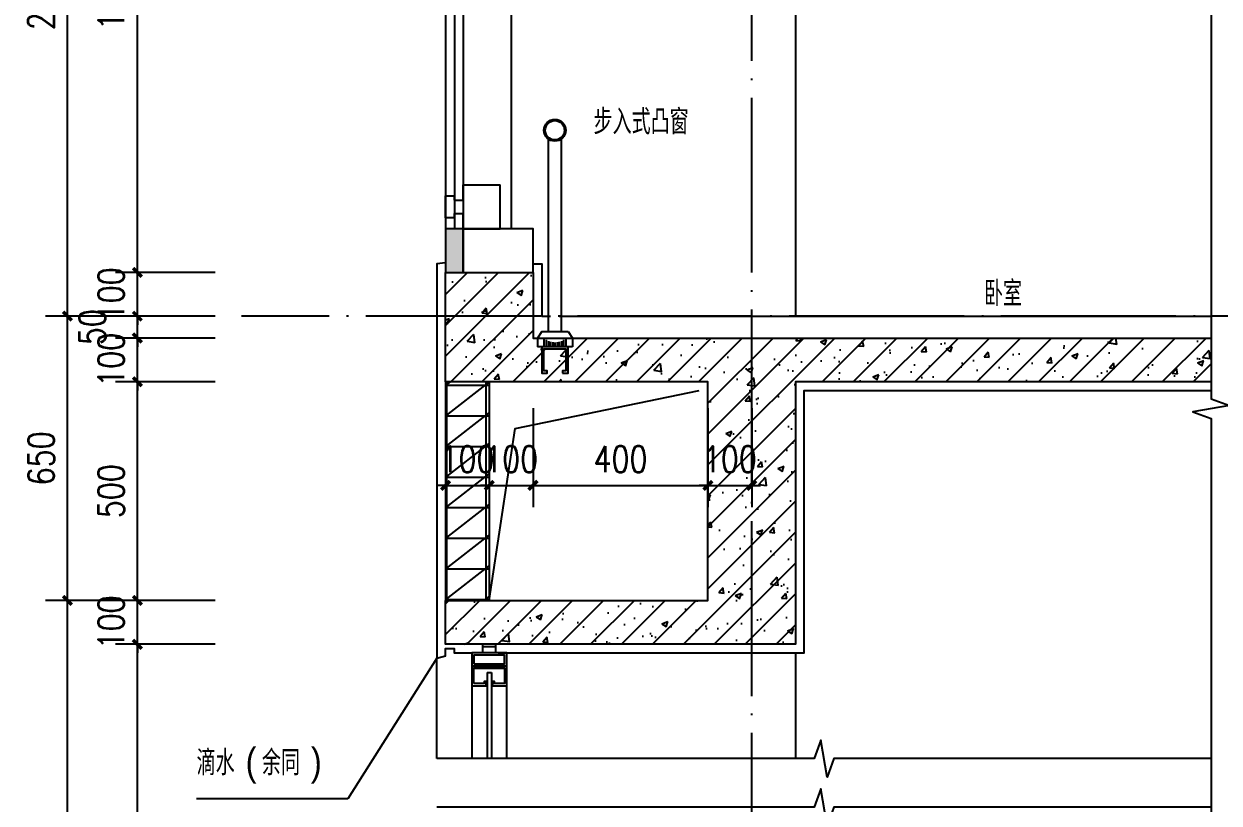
# Model space of a CAD drawing. Extents: x 718358 to 1668613, y -348838 to -159582.
# Drawn here: x 838626 to 841359, y -328865 to -327083 of the extents above; entities that cross this region are included whole.
import ezdxf

# ---------------------------------------------------------------- set-up
doc = ezdxf.new("R2010")
doc.units = 0
doc.header["$LTSCALE"] = 1000
doc.linetypes.add('DOTE', pattern=[2.42, 2, -0.2, 0.02, -0.2])
for name, color, linetype in [('建-可见线', 7, 'Continuous'), ('建-图例填充', 251, 'Continuous'), ('建-墙体', 2, 'Continuous'), ('建-家具', 251, 'Continuous'), ('建-尺寸', 73, 'Continuous'), ('建-引出', 3, 'Continuous'), ('建-房间名', 7, 'Continuous'), ('建-楼梯-护栏', 163, 'Continuous'), ('建-符号', 3, 'Continuous'), ('建-轮廓线', 7, 'Continuous'), ('建-轴网', 14, 'DOTE'), ('建-门窗剖', 4, 'Continuous'), ('建-阳台', 5, 'Continuous')]:
    doc.layers.add(name, color=color, linetype=linetype)
doc.styles.add('_TCH_DIM', font='gt单线西文.shx', dxfattribs={"width": 0.8, "bigfont": 'gt单线中文.shx'})
doc.styles.add('_TCH_SPACE', font='gt单线西文.shx', dxfattribs={"width": 0.8, "height": 5, "bigfont": 'gt单线中文.shx'})
doc.styles.add('DIM_FONT', font='SIMPLEX.shx', dxfattribs={"width": 0.8, "bigfont": 'GBCBIG.shx'})
doc.dimstyles.new('DIMN20', dxfattribs={"dimscale": 0.2, "dimtxt": 300, "dimasz": 100, "dimexe": 250, "dimexo": 300, "dimgap": 150, "dimtad": 1, "dimdec": 0, "dimzin": 0, "dimdsep": 46, "dimtxsty": 'DIM_FONT', "dimblk": 'ARCHTICK', "dimcen": 0.09, "dimdle": 1, "dimclrt": 7, "dimazin": 2, "dimtfac": 1, "dimtdec": 0, "dimtix": 1, "dimtmove": 2, "dimatfit": 3, "dimldrblk": 'ARCHTICK', "dimfxl": 1, "dimtolj": 1, "dimtzin": 0, "dimarcsym": 0})

# ---------------------------------------------------------------- blocks, each defined once
blk = doc.blocks.new('3daf')
at = {"layer": '建-门窗剖'}
for p, q in [((465603.3, 73038.2), (465573.3, 73038.2)), ((465573.3, 73018.2), (465573.3, 73038.2)), ((465573.3, 73033.2), (465603.3, 73033.2)), ((465603.3, 73018.2), (465603.3, 73038.2))]:
    blk.add_line(p, q, dxfattribs=at)
for points in [[(465548.3, 72988.2), (465628.3, 72988.2), (465628.3, 73018.2), (465548.3, 73018.2)], [(465553.3, 72948.2), (465553.3, 72983.2), (465623.3, 72983.2), (465623.3, 72948.2), (465600.3, 72948.2), (465600.3, 72953.2), (465595.3, 72953.2), (465595.3, 72943.2), (465628.3, 72943.2), (465628.3, 72988.2), (465548.3, 72988.2), (465548.3, 72943.2), (465581.3, 72943.2), (465581.3, 72953.2), (465576.3, 72953.2), (465576.3, 72948.2)], [(465553.3, 72993.2), (465623.3, 72993.2), (465623.3, 73013.2), (465553.3, 73013.2)]]:
    blk.add_lwpolyline(points, close=True, dxfattribs=at)
blk = doc.blocks.new('fhgghggdsgd')
at = {"layer": '建-门窗剖'}
for p, q in [((840306.7, -328566.4), (840306.7, -328763.1)), ((840306.7, -328566.4), (840316.7, -328566.4)), ((840316.7, -328566.4), (840316.7, -328763.1)), ((840271.7, -328596.4), (840271.7, -328763.1)), ((840351.7, -328763.1), (840351.7, -328596.4))]:
    blk.add_line(p, q, dxfattribs=at)
at = {"layer": '建-阳台'}
blk.add_blockref('3daf', (374723.3, -401539.6), dxfattribs=at)
blk = doc.blocks.new('A$C0EF32F18')
at = {"layer": '建-门窗剖'}
for p, q in [((0, 40), (0, 125)), ((100, 40), (100, 125)), ((35, 20), (35, 40)), ((65, 20), (65, 40)), ((25, 0), (25, 20)), ((75, 20), (75, 0))]:
    blk.add_line(p, q, dxfattribs=at)
for points in [[(100, 125), (0, 125)], [(35, 40), (0, 40)], [(100, 40), (65, 40)], [(35, 20), (25, 20)], [(75, 20), (65, 20)], [(75, 0), (25, 0)]]:
    blk.add_lwpolyline(points, dxfattribs=at)
blk = doc.blocks.new('GDHDGSDF')
blk.add_hatch(color=256).paths.add_polyline_path([(834798.9, -327630.7), (834838.9, -327630.7), (834838.9, -327530.7), (834798.9, -327530.7)])
at = {"layer": '建-门窗剖'}
blk.add_line((834948.9, -326891.7), (834948.9, -327530.7), dxfattribs=at)
for points in [[(834798.9, -326891.7), (834798.9, -327630.7)], [(834818.9, -326891.7), (834818.9, -327530.7)], [(834838.9, -326891.7), (834838.9, -327630.7)], [(834838.9, -327630.7), (834998.9, -327630.7), (834998.9, -327530.7), (834838.9, -327530.7), (834838.9, -327630.7)]]:
    blk.add_lwpolyline(points, dxfattribs=at)
blk.add_lwpolyline([(834798.9, -327630.7), (834838.9, -327630.7), (834838.9, -327530.7), (834798.9, -327530.7)], close=True, dxfattribs=at)
at = {"layer": '建-门窗剖', "rotation": 270}
blk.add_blockref('A$C0EF32F18', (834798.9, -327430.7), dxfattribs=at)
blk = doc.blocks.new('A$C7DA27D25')
for p, q in [((25, 95), (25, 535)), ((55, 95), (55, 535)), ((10, 95), (0, 80)), ((10, 95), (70, 95)), ((70, 95), (80, 80)), ((0, 80), (0, 60)), ((0, 80), (80, 80)), ((80, 60), (0, 60)), ((15, 80), (15, 60)), ((15, 75), (15, 70)), ((15, 65), (15, 60)), ((20, 76.1), (20, 60)), ((25, 73.2), (25, 60)), ((30, 71.3), (30, 60)), ((35, 70.2), (35, 60)), ((40, 69.9), (40, 60)), ((45, 70.2), (45, 60)), ((50, 71.3), (50, 60)), ((55, 73.2), (55, 60)), ((60, 76.1), (60, 60)), ((65, 80), (65, 60)), ((65, 75), (65, 70)), ((65, 65), (65, 60)), ((80, 80), (80, 60))]:
    blk.add_line(p, q)
blk.add_lwpolyline([(57.5, 0), (70, 0), (70, 60), (10, 60), (10, 0), (22.5, 0), (22.5, 5), (15, 5), (15, 55), (65, 55), (65, 5), (57.5, 5)], close=True)
for radius in [25, 22]:
    blk.add_circle((40, 555), radius)
blk = doc.blocks.new('_ArchTick')
at = {"color": 0, "linetype": 'ByBlock', "const_width": 0.4}
blk.add_lwpolyline([(-0.5, -0.5), (0.5, 0.5)], dxfattribs=at)
blk = doc.blocks.new('*D1359')
at = {"layer": 'Defpoints', "color": 0, "transparency": 16777216}
for p in [(838885.6, -328501.5), (839123.4, -328501.5), (839123.4, -329816.5)]:
    blk.add_point(p, dxfattribs=at)
at = {"layer": '建-尺寸', "color": 0, "lineweight": -2, "transparency": 16777216}
for p, q in [((839063.4, -328501.5), (838835.6, -328501.5)), ((838885.6, -329816.7), (838885.6, -328501.3)), ((839063.4, -329816.5), (838835.6, -329816.5))]:
    blk.add_line(p, q, dxfattribs=at)
at = {"layer": '建-尺寸', "color": 0, "lineweight": -2, "transparency": 16777216, "xscale": 20, "yscale": 20, "zscale": 20}
for p, rotation in [((838885.6, -328501.5), 90), ((838885.6, -329816.5), 270)]:
    blk.add_blockref('_ArchTick', p, dxfattribs=dict(at, rotation=rotation))
at = {"layer": '建-尺寸', "color": 7, "transparency": 16777216, "insert": (838825.6, -329159), "char_height": 60, "attachment_point": 5, "rotation": 90, "style": 'DIM_FONT'}
blk.add_mtext('\\A1;1950', dxfattribs=at)
blk = doc.blocks.new('*D1360')
at = {"layer": 'Defpoints', "color": 0, "transparency": 16777216}
for p in [(838885.6, -328401.5), (839123.4, -328401.5), (839123.4, -328501.5)]:
    blk.add_point(p, dxfattribs=at)
at = {"layer": '建-尺寸', "color": 0, "lineweight": -2, "transparency": 16777216}
for p, q in [((839063.4, -328401.5), (838835.6, -328401.5)), ((838885.6, -328401.5), (838885.6, -328381.5)), ((838885.6, -328501.5), (838885.6, -328401.5)), ((839063.4, -328501.5), (838835.6, -328501.5)), ((838885.6, -328501.5), (838885.6, -328521.5))]:
    blk.add_line(p, q, dxfattribs=at)
at = {"layer": '建-尺寸', "color": 0, "lineweight": -2, "transparency": 16777216, "xscale": 20, "yscale": 20, "zscale": 20}
for p, rotation in [((838885.6, -328401.5), 270), ((838885.6, -328501.5), 90)]:
    blk.add_blockref('_ArchTick', p, dxfattribs=dict(at, rotation=rotation))
at = {"layer": '建-尺寸', "color": 7, "transparency": 16777216, "insert": (838825.6, -328451.5), "char_height": 60, "attachment_point": 5, "rotation": 90, "style": 'DIM_FONT'}
blk.add_mtext('\\A1;100', dxfattribs=at)
blk = doc.blocks.new('*D1361')
at = {"layer": 'Defpoints', "color": 0, "transparency": 16777216}
for p in [(838885.6, -327901.5), (839123.4, -327901.5), (839123.4, -328401.5)]:
    blk.add_point(p, dxfattribs=at)
at = {"layer": '建-尺寸', "color": 0, "lineweight": -2, "transparency": 16777216}
for p, q in [((839063.4, -327901.5), (838835.6, -327901.5)), ((838885.6, -328401.7), (838885.6, -327901.3)), ((839063.4, -328401.5), (838835.6, -328401.5))]:
    blk.add_line(p, q, dxfattribs=at)
at = {"layer": '建-尺寸', "color": 0, "lineweight": -2, "transparency": 16777216, "xscale": 20, "yscale": 20, "zscale": 20}
for p, rotation in [((838885.6, -327901.5), 90), ((838885.6, -328401.5), 270)]:
    blk.add_blockref('_ArchTick', p, dxfattribs=dict(at, rotation=rotation))
at = {"layer": '建-尺寸', "color": 7, "transparency": 16777216, "insert": (838825.6, -328151.5), "char_height": 60, "attachment_point": 5, "rotation": 90, "style": 'DIM_FONT'}
blk.add_mtext('\\A1;500', dxfattribs=at)
blk = doc.blocks.new('*D1362')
at = {"layer": 'Defpoints', "color": 0, "transparency": 16777216}
for p in [(838885.6, -327801.4), (839123.4, -327801.4), (839123.4, -327901.5)]:
    blk.add_point(p, dxfattribs=at)
at = {"layer": '建-尺寸', "color": 0, "lineweight": -2, "transparency": 16777216}
for p, q in [((838885.6, -327801.4), (838885.6, -327781.4)), ((839063.4, -327801.4), (838835.6, -327801.4)), ((838885.6, -327901.5), (838885.6, -327801.4)), ((839063.4, -327901.5), (838835.6, -327901.5)), ((838885.6, -327901.5), (838885.6, -327921.5))]:
    blk.add_line(p, q, dxfattribs=at)
at = {"layer": '建-尺寸', "color": 0, "lineweight": -2, "transparency": 16777216, "xscale": 20, "yscale": 20, "zscale": 20}
for p, rotation in [((838885.6, -327801.4), 270), ((838885.6, -327901.5), 90)]:
    blk.add_blockref('_ArchTick', p, dxfattribs=dict(at, rotation=rotation))
at = {"layer": '建-尺寸', "color": 7, "transparency": 16777216, "insert": (838825.6, -327851.4), "char_height": 60, "attachment_point": 5, "rotation": 90, "style": 'DIM_FONT'}
blk.add_mtext('\\A1;100', dxfattribs=at)
blk = doc.blocks.new('*D1363')
at = {"layer": 'Defpoints', "color": 0, "transparency": 16777216}
for p in [(838885.6, -327751.5), (839123.4, -327751.5), (839123.4, -327801.4)]:
    blk.add_point(p, dxfattribs=at)
at = {"layer": '建-尺寸', "color": 0, "lineweight": -2, "transparency": 16777216}
for p, q in [((838885.6, -327751.5), (838885.6, -327731.5)), ((839063.4, -327751.5), (838835.6, -327751.5)), ((838885.6, -327801.4), (838885.6, -327751.5)), ((839063.4, -327801.4), (838835.6, -327801.4)), ((838885.6, -327801.4), (838885.6, -327821.4))]:
    blk.add_line(p, q, dxfattribs=at)
at = {"layer": '建-尺寸', "color": 0, "lineweight": -2, "transparency": 16777216, "xscale": 20, "yscale": 20, "zscale": 20}
for p, rotation in [((838885.6, -327751.5), 270), ((838885.6, -327801.4), 90)]:
    blk.add_blockref('_ArchTick', p, dxfattribs=dict(at, rotation=rotation))
at = {"layer": '建-尺寸', "color": 7, "transparency": 16777216, "insert": (838782.6, -327776.4), "char_height": 60, "attachment_point": 5, "rotation": 90, "style": 'DIM_FONT'}
blk.add_mtext('\\A1;50', dxfattribs=at)
blk = doc.blocks.new('*D1364')
at = {"layer": 'Defpoints', "color": 0, "transparency": 16777216}
for p in [(838885.6, -327651.4), (839123.4, -327651.4), (839123.4, -327751.5)]:
    blk.add_point(p, dxfattribs=at)
at = {"layer": '建-尺寸', "color": 0, "lineweight": -2, "transparency": 16777216}
for p, q in [((838885.6, -327651.4), (838885.6, -327631.4)), ((839063.4, -327651.4), (838835.6, -327651.4)), ((838885.6, -327751.5), (838885.6, -327651.4)), ((839063.4, -327751.5), (838835.6, -327751.5)), ((838885.6, -327751.5), (838885.6, -327771.5))]:
    blk.add_line(p, q, dxfattribs=at)
at = {"layer": '建-尺寸', "color": 0, "lineweight": -2, "transparency": 16777216, "xscale": 20, "yscale": 20, "zscale": 20}
for p, rotation in [((838885.6, -327651.4), 270), ((838885.6, -327751.5), 90)]:
    blk.add_blockref('_ArchTick', p, dxfattribs=dict(at, rotation=rotation))
at = {"layer": '建-尺寸', "color": 7, "transparency": 16777216, "insert": (838825.6, -327701.4), "char_height": 60, "attachment_point": 5, "rotation": 90, "style": 'DIM_FONT'}
blk.add_mtext('\\A1;100', dxfattribs=at)
blk = doc.blocks.new('*D1365')
at = {"layer": 'Defpoints', "color": 0, "transparency": 16777216}
for p in [(838885.6, -326379), (839123.4, -326379), (839123.4, -327651.4)]:
    blk.add_point(p, dxfattribs=at)
at = {"layer": '建-尺寸', "color": 0, "lineweight": -2, "transparency": 16777216}
for p, q in [((839063.4, -326379), (838835.6, -326379)), ((838885.6, -327651.6), (838885.6, -326378.8)), ((839063.4, -327651.4), (838835.6, -327651.4))]:
    blk.add_line(p, q, dxfattribs=at)
at = {"layer": '建-尺寸', "color": 0, "lineweight": -2, "transparency": 16777216, "xscale": 20, "yscale": 20, "zscale": 20}
for p, rotation in [((838885.6, -326379), 90), ((838885.6, -327651.4), 270)]:
    blk.add_blockref('_ArchTick', p, dxfattribs=dict(at, rotation=rotation))
at = {"layer": '建-尺寸', "color": 7, "transparency": 16777216, "insert": (838825.6, -327015.2), "char_height": 60, "attachment_point": 5, "rotation": 90, "style": 'DIM_FONT'}
blk.add_mtext('\\A1;1950', dxfattribs=at)
blk = doc.blocks.new('*D1392')
at = {"layer": 'Defpoints', "color": 0, "transparency": 16777216}
for p in [(839590.2, -327901.4), (839690.2, -327901.4), (839690.2, -328138.4)]:
    blk.add_point(p, dxfattribs=at)
at = {"layer": '建-尺寸', "color": 0, "lineweight": -2, "transparency": 16777216}
for p, q in [((839590.2, -327961.4), (839590.2, -328188.4)), ((839690.2, -327961.4), (839690.2, -328188.4)), ((839590.2, -328138.4), (839570.2, -328138.4)), ((839590.2, -328138.4), (839690.2, -328138.4)), ((839690.2, -328138.4), (839710.2, -328138.4))]:
    blk.add_line(p, q, dxfattribs=at)
at = {"layer": '建-尺寸', "color": 0, "lineweight": -2, "transparency": 16777216, "xscale": 20, "yscale": 20, "zscale": 20}
blk.add_blockref('_ArchTick', (839590.2, -328138.4), dxfattribs=at)
at = {"layer": '建-尺寸', "color": 0, "lineweight": -2, "transparency": 16777216, "xscale": 20, "yscale": 20, "zscale": 20, "rotation": 180}
blk.add_blockref('_ArchTick', (839690.2, -328138.4), dxfattribs=at)
at = {"layer": '建-尺寸', "color": 7, "transparency": 16777216, "insert": (839640.2, -328078.4), "char_height": 60, "attachment_point": 5, "style": 'DIM_FONT'}
blk.add_mtext('\\A1;100', dxfattribs=at)
blk = doc.blocks.new('*D1393')
at = {"layer": 'Defpoints', "color": 0, "transparency": 16777216}
for p in [(839690.2, -327901.4), (839790.2, -327901.4), (839790.2, -328138.4)]:
    blk.add_point(p, dxfattribs=at)
at = {"layer": '建-尺寸', "color": 0, "lineweight": -2, "transparency": 16777216}
for p, q in [((839690.2, -327961.4), (839690.2, -328188.4)), ((839790.2, -327961.4), (839790.2, -328188.4)), ((839690.2, -328138.4), (839670.2, -328138.4)), ((839690.2, -328138.4), (839790.2, -328138.4)), ((839790.2, -328138.4), (839810.2, -328138.4))]:
    blk.add_line(p, q, dxfattribs=at)
at = {"layer": '建-尺寸', "color": 0, "lineweight": -2, "transparency": 16777216, "xscale": 20, "yscale": 20, "zscale": 20}
blk.add_blockref('_ArchTick', (839690.2, -328138.4), dxfattribs=at)
at = {"layer": '建-尺寸', "color": 0, "lineweight": -2, "transparency": 16777216, "xscale": 20, "yscale": 20, "zscale": 20, "rotation": 180}
blk.add_blockref('_ArchTick', (839790.2, -328138.4), dxfattribs=at)
at = {"layer": '建-尺寸', "color": 7, "transparency": 16777216, "insert": (839740.2, -328078.4), "char_height": 60, "attachment_point": 5, "style": 'DIM_FONT'}
blk.add_mtext('\\A1;100', dxfattribs=at)
blk = doc.blocks.new('*D1394')
at = {"layer": 'Defpoints', "color": 0, "transparency": 16777216}
for p in [(839790.2, -327901.4), (840190.2, -327901.4), (840190.2, -328138.4)]:
    blk.add_point(p, dxfattribs=at)
at = {"layer": '建-尺寸', "color": 0, "lineweight": -2, "transparency": 16777216}
for p, q in [((839790.2, -327961.4), (839790.2, -328188.4)), ((840190.2, -327961.4), (840190.2, -328188.4)), ((839790, -328138.4), (840190.4, -328138.4))]:
    blk.add_line(p, q, dxfattribs=at)
at = {"layer": '建-尺寸', "color": 0, "lineweight": -2, "transparency": 16777216, "xscale": 20, "yscale": 20, "zscale": 20, "rotation": 180}
blk.add_blockref('_ArchTick', (839790.2, -328138.4), dxfattribs=at)
at = {"layer": '建-尺寸', "color": 0, "lineweight": -2, "transparency": 16777216, "xscale": 20, "yscale": 20, "zscale": 20}
blk.add_blockref('_ArchTick', (840190.2, -328138.4), dxfattribs=at)
at = {"layer": '建-尺寸', "color": 7, "transparency": 16777216, "insert": (839990.2, -328078.4), "char_height": 60, "attachment_point": 5, "style": 'DIM_FONT'}
blk.add_mtext('\\A1;400', dxfattribs=at)
blk = doc.blocks.new('*D1395')
at = {"layer": 'Defpoints', "color": 0, "transparency": 16777216}
for p in [(840190.2, -327901.4), (840290.3, -327901.4), (840290.3, -328138.4)]:
    blk.add_point(p, dxfattribs=at)
at = {"layer": '建-尺寸', "color": 0, "lineweight": -2, "transparency": 16777216}
for p, q in [((840190.2, -327961.4), (840190.2, -328188.4)), ((840290.3, -327961.4), (840290.3, -328188.4)), ((840190.2, -328138.4), (840170.2, -328138.4)), ((840190.2, -328138.4), (840290.3, -328138.4)), ((840290.3, -328138.4), (840310.3, -328138.4))]:
    blk.add_line(p, q, dxfattribs=at)
at = {"layer": '建-尺寸', "color": 0, "lineweight": -2, "transparency": 16777216, "xscale": 20, "yscale": 20, "zscale": 20}
blk.add_blockref('_ArchTick', (840190.2, -328138.4), dxfattribs=at)
at = {"layer": '建-尺寸', "color": 0, "lineweight": -2, "transparency": 16777216, "xscale": 20, "yscale": 20, "zscale": 20, "rotation": 180}
blk.add_blockref('_ArchTick', (840290.3, -328138.4), dxfattribs=at)
at = {"layer": '建-尺寸', "color": 7, "transparency": 16777216, "insert": (840240.3, -328078.4), "char_height": 60, "attachment_point": 5, "style": 'DIM_FONT'}
blk.add_mtext('\\A1;100', dxfattribs=at)
blk = doc.blocks.new('*D1401')
at = {"layer": 'Defpoints', "color": 0, "transparency": 16777216}
for p in [(838725.6, -328401.5), (839123.4, -328401.5), (839123.4, -329916.5)]:
    blk.add_point(p, dxfattribs=at)
at = {"layer": '建-尺寸', "color": 0, "lineweight": -2, "transparency": 16777216}
for p, q in [((839063.4, -328401.5), (838675.6, -328401.5)), ((838725.6, -329916.7), (838725.6, -328401.3)), ((839063.4, -329916.5), (838675.6, -329916.5))]:
    blk.add_line(p, q, dxfattribs=at)
at = {"layer": '建-尺寸', "color": 0, "lineweight": -2, "transparency": 16777216, "xscale": 20, "yscale": 20, "zscale": 20}
for p, rotation in [((838725.6, -328401.5), 90), ((838725.6, -329916.5), 270)]:
    blk.add_blockref('_ArchTick', p, dxfattribs=dict(at, rotation=rotation))
at = {"layer": '建-尺寸', "color": 7, "transparency": 16777216, "insert": (838665.6, -329159), "char_height": 60, "attachment_point": 5, "rotation": 90, "style": 'DIM_FONT'}
blk.add_mtext('\\A1;2150', dxfattribs=at)
blk = doc.blocks.new('*D1402')
at = {"layer": 'Defpoints', "color": 0, "transparency": 16777216}
for p in [(838725.6, -327751.4), (839123.4, -327751.4), (839123.4, -328401.5)]:
    blk.add_point(p, dxfattribs=at)
at = {"layer": '建-尺寸', "color": 0, "lineweight": -2, "transparency": 16777216}
for p, q in [((839063.4, -327751.4), (838675.6, -327751.4)), ((838725.6, -328401.7), (838725.6, -327751.2)), ((839063.4, -328401.5), (838675.6, -328401.5))]:
    blk.add_line(p, q, dxfattribs=at)
at = {"layer": '建-尺寸', "color": 0, "lineweight": -2, "transparency": 16777216, "xscale": 20, "yscale": 20, "zscale": 20}
for p, rotation in [((838725.6, -327751.4), 90), ((838725.6, -328401.5), 270)]:
    blk.add_blockref('_ArchTick', p, dxfattribs=dict(at, rotation=rotation))
at = {"layer": '建-尺寸', "color": 7, "transparency": 16777216, "insert": (838665.6, -328076.4), "char_height": 60, "attachment_point": 5, "rotation": 90, "style": 'DIM_FONT'}
blk.add_mtext('\\A1;650', dxfattribs=at)
blk = doc.blocks.new('*D1403')
at = {"layer": 'Defpoints', "color": 0, "transparency": 16777216}
for p in [(838725.6, -326279), (839123.4, -326279), (839123.4, -327751.4)]:
    blk.add_point(p, dxfattribs=at)
at = {"layer": '建-尺寸', "color": 0, "lineweight": -2, "transparency": 16777216}
for p, q in [((839063.4, -326279), (838675.6, -326279)), ((838725.6, -327751.6), (838725.6, -326278.8)), ((839063.4, -327751.4), (838675.6, -327751.4))]:
    blk.add_line(p, q, dxfattribs=at)
at = {"layer": '建-尺寸', "color": 0, "lineweight": -2, "transparency": 16777216, "xscale": 20, "yscale": 20, "zscale": 20}
for p, rotation in [((838725.6, -326279), 90), ((838725.6, -327751.4), 270)]:
    blk.add_blockref('_ArchTick', p, dxfattribs=dict(at, rotation=rotation))
at = {"layer": '建-尺寸', "color": 7, "transparency": 16777216, "insert": (838665.6, -327015.2), "char_height": 60, "attachment_point": 5, "rotation": 90, "style": 'DIM_FONT'}
blk.add_mtext('\\A1;2150', dxfattribs=at)

msp = doc.modelspace()

# ---------------------------------------------------------------- hatches: boundary and pattern name
at = {"layer": '建-图例填充'}
h = msp.add_hatch(dxfattribs=at)
h.set_pattern_fill('钢筋混凝土', color=256, scale=20, style=0)
h.set_pattern_definition([(45, (0, 0), (-35.355339, 35.355339), []), (50, (0, 0), (143.452037, -12.550427), [15, -165]), (355, (0, 0), (-27.750267, 150.438427), [12, -132]), (100.4514, (11.95, -1.05), (115.701876, 137.887908), [12.748038, -140.228422]), (46.1842, (0, 40), (213.44821, -33.103803), [22.5, -247.5]), (96.6356, (17.79, 37.24), (186.93254, 194.823574), [19.12206, -210.3426]), (351.1842, (0, 40), (186.93239, 194.82372), [18, -198]), (21, (20, 30), (119.38141, -80.523778), [15, -165]), (326, (20, 30), (48.663066, 145.03001), [12, -132]), (71.4514, (29.95, 23.29), (168.044526, 64.5061), [12.748038, -140.228422]), (37.5, (0, 0), (2.431971, 66.5787708), [0, -130.4, 0, -134, 0, -132.5]), (7.5, (0, 0), (52.6139075, 78.8823424), [0, -76.4, 0, -127.4, 0, -50.5]), (327.5, (-44.6, 0), (106.7644872, -4.5109743), [0, -50, 0, -156, 0, -207]), (317.5, (-64.6, 0), (116.637234, 20.020996), [0, -65, 0, -103.6, 0, -147])])
h.paths.add_polyline_path([(840390.2, -327901.4), (841340.6, -327901.4), (841340.6, -327801.4), (839880.2, -327801.4), (839880.2, -327821.4), (839870.2, -327821.4), (839870.2, -327881.4), (839857.7, -327881.4), (839857.7, -327876.4), (839865.2, -327876.4), (839865.2, -327826.4), (839815.2, -327826.4), (839815.2, -327876.4), (839822.7, -327876.4), (839822.7, -327881.4), (839810.2, -327881.4), (839810.2, -327821.4), (839800.2, -327821.4), (839800.2, -327801.4), (839790.2, -327801.4), (839790.2, -327651.4), (839630.2, -327651.4), (839590.2, -327651.4), (839590.2, -327901.4), (840190.2, -327901.4), (840190.2, -328401.4), (839590.2, -328401.4), (839590.2, -328501.4), (840390.2, -328501.4)])
h = msp.add_hatch(dxfattribs=at)
h.set_pattern_fill('空心砖', color=256, scale=20, style=0)
h.set_pattern_definition([(0, (-322566.92, 27970.75), (0, 70), []), (37.875, (-322486.92, 27970.75), (-33.9230555, 43.6153314), []), (90, (-322486.92, 27970.75), (-90, 6e-15), [])])
h.paths.add_polyline_path([(839690.2, -327901.4), (839590.2, -327901.4), (839590.2, -328401.4), (839690.2, -328401.4)])

# ---------------------------------------------------------------- linework, layer by layer
at = {"layer": '建-可见线'}
for points in [[(839590.2, -327629.1), (839570.2, -327631.4), (839570.2, -328533.1), (839590.2, -328528), (839590.2, -328521.4), (839590.2, -328511.4), (839610.2, -328511.4), (839610.2, -328521.4), (839650.2, -328521.4)], [(839790.2, -327631.4), (839810.2, -327631.4), (839810.2, -327751.4), (839830.2, -327751.4)], [(839850.2, -327751.4), (841340.6, -327751.4)], [(839710.2, -328521.4), (840410.2, -328521.4), (840410.2, -327921.4), (841340.6, -327921.4)]]:
    msp.add_lwpolyline(points, dxfattribs=at)
at = {"layer": '建-图例填充'}
msp.add_lwpolyline([(839690.2, -328401.4), (839749.2, -328008.4), (840170.2, -327921.4)], dxfattribs=at)
at = {"layer": '建-墙体'}
for p, q in [((839590.2, -327901.4), (839590.2, -328401.4)), ((839690.2, -327901.4), (839690.2, -328401.4))]:
    msp.add_line(p, q, dxfattribs=at)
for points in [[(841340.6, -327901.4), (840390.2, -327901.4), (840390.2, -328501.4), (839590.2, -328501.4), (839590.2, -328401.4), (840190.2, -328401.4), (840190.2, -327901.4), (839590.2, -327901.4), (839590.2, -327651.4), (839790.2, -327651.4), (839790.2, -327801.4), (839810.2, -327801.4)], [(839870.2, -327801.4), (841340.6, -327801.4)]]:
    msp.add_lwpolyline(points, dxfattribs=at)
at = {"layer": '建-引出'}
for p, q in [((839570.2, -328533.1), (839367.1, -328855.1)), ((839367.1, -328855.1), (839021, -328855.1))]:
    msp.add_line(p, q, dxfattribs=at)
at = {"layer": '建-符号'}
for points in [[(841340.6, -320529.5), (841340.6, -327940.2), (841382.6, -327955.5), (841298.6, -327970.3), (841340.6, -327985.2), (841340.6, -335395.9)], [(841341, -328763.1), (840478.3, -328763.1), (840463, -328805.1), (840448.2, -328721.1), (840433.3, -328763.1), (839570.6, -328763.1)], [(841341, -328874.4), (840478.3, -328874.4), (840463, -328916.4), (840448.2, -328832.4), (840433.3, -328874.4), (839570.6, -328874.4)]]:
    msp.add_lwpolyline(points, dxfattribs=at)
at = {"layer": '建-轮廓线', "color": 253}
for p, q in [((840390.2, -326796.4), (840390.2, -327751.4)), ((839570.2, -328763.1), (839570.2, -328533.1)), ((840390.2, -328521.4), (840390.2, -328763.1))]:
    msp.add_line(p, q, dxfattribs=at)
at = {"layer": '建-轴网', "ltscale": 0.2}
for p, q in [((840290.3, -335395.9), (840290.3, -320766)), ((843196, -327751.4), (839123.4, -327751.5))]:
    msp.add_line(p, q, dxfattribs=at)

# ---------------------------------------------------------------- block references
at = {"layer": '建-可见线'}
msp.add_blockref('fhgghggdsgd', (-621.4, 0), dxfattribs=at)
at = {"layer": '建-家具'}
msp.add_blockref('GDHDGSDF', (4791.4, -20.7), dxfattribs=at)
at = {"layer": '建-楼梯-护栏'}
msp.add_blockref('A$C7DA27D25', (839800.2, -327881.4), dxfattribs=at)

# ---------------------------------------------------------------- texts
at = {"layer": '建-引出', "style": '_TCH_DIM'}
for s, height, width, p in [('滴水', 57.32, 0.8, (839021, -328801.1)), ('(', 63, 0.888889, (839133, -328801.1)), ('余同', 57.32, 0.8, (839170.3, -328801.1)), (')', 63, 0.888889, (839282.3, -328801.1))]:
    msp.add_text(s, height=height, dxfattribs=dict(at, width=width)).set_placement(p)
at = {"layer": '建-房间名', "style": '_TCH_SPACE', "width": 0.8}
for s, p in [('步入式凸窗', (839928.4, -327335.8)), ('卧室', (840821.1, -327728.2))]:
    msp.add_text(s, height=57.32, dxfattribs=at).set_placement(p)

# ---------------------------------------------------------------- dimensions: what is measured, and where the dimension line sits
at = {"layer": '建-尺寸'}
for p1, p2, distance, text, picture, middle in [((839123.4, -327751.4), (839123.4, -326279), 397.9, '2150', '*D1403', (838665.6, -327015.2)), ((839123.4, -327651.4), (839123.4, -326379), 237.9, '1950', '*D1365', (838825.6, -327015.2)), ((839123.4, -329916.5), (839123.4, -328401.5), 397.9, '2150', '*D1401', (838665.6, -329159)), ((839123.4, -329816.5), (839123.4, -328501.5), 237.9, '1950', '*D1359', (838825.6, -329159))]:
    dim = msp.add_aligned_dim(p1=p1, p2=p2, distance=distance, text=text, dimstyle='DIMN20', dxfattribs=at)
    dim.commit()
    dim.dimension.update_dxf_attribs({"geometry": picture, "text_midpoint": middle})
for p1, p2, distance, picture, middle in [((839123.4, -327751.5), (839123.4, -327651.4), 237.9, '*D1364', (838825.6, -327701.4)), ((839123.4, -328401.5), (839123.4, -327751.4), 397.9, '*D1402', (838665.6, -328076.4)), ((839123.4, -327901.5), (839123.4, -327801.4), 237.9, '*D1362', (838825.6, -327851.4)), ((839123.4, -328401.5), (839123.4, -327901.5), 237.9, '*D1361', (838825.6, -328151.5)), ((839590.2, -327901.4), (839690.2, -327901.4), -237, '*D1392', (839640.2, -328078.4)), ((839690.2, -327901.4), (839790.2, -327901.4), -237, '*D1393', (839740.2, -328078.4)), ((839790.2, -327901.4), (840190.2, -327901.4), -237, '*D1394', (839990.2, -328078.4)), ((840190.2, -327901.4), (840290.3, -327901.4), -237, '*D1395', (840240.3, -328078.4)), ((839123.4, -328501.5), (839123.4, -328401.5), 237.9, '*D1360', (838825.6, -328451.5))]:
    dim = msp.add_aligned_dim(p1=p1, p2=p2, distance=distance, dimstyle='DIMN20', dxfattribs=at)
    dim.commit()
    dim.dimension.update_dxf_attribs({"geometry": picture, "text_midpoint": middle})
dim = msp.add_linear_dim(base=(838885.6, -327751.5), p1=(839123.4, -327801.4), p2=(839123.4, -327751.5), angle=90, dimstyle='DIMN20', dxfattribs=at)
dim.commit()
dim.dimension.update_dxf_attribs({"geometry": '*D1363', "text_midpoint": (838782.6, -327776.4), "dimtype": 161})

doc.saveas('drawing.dxf')
